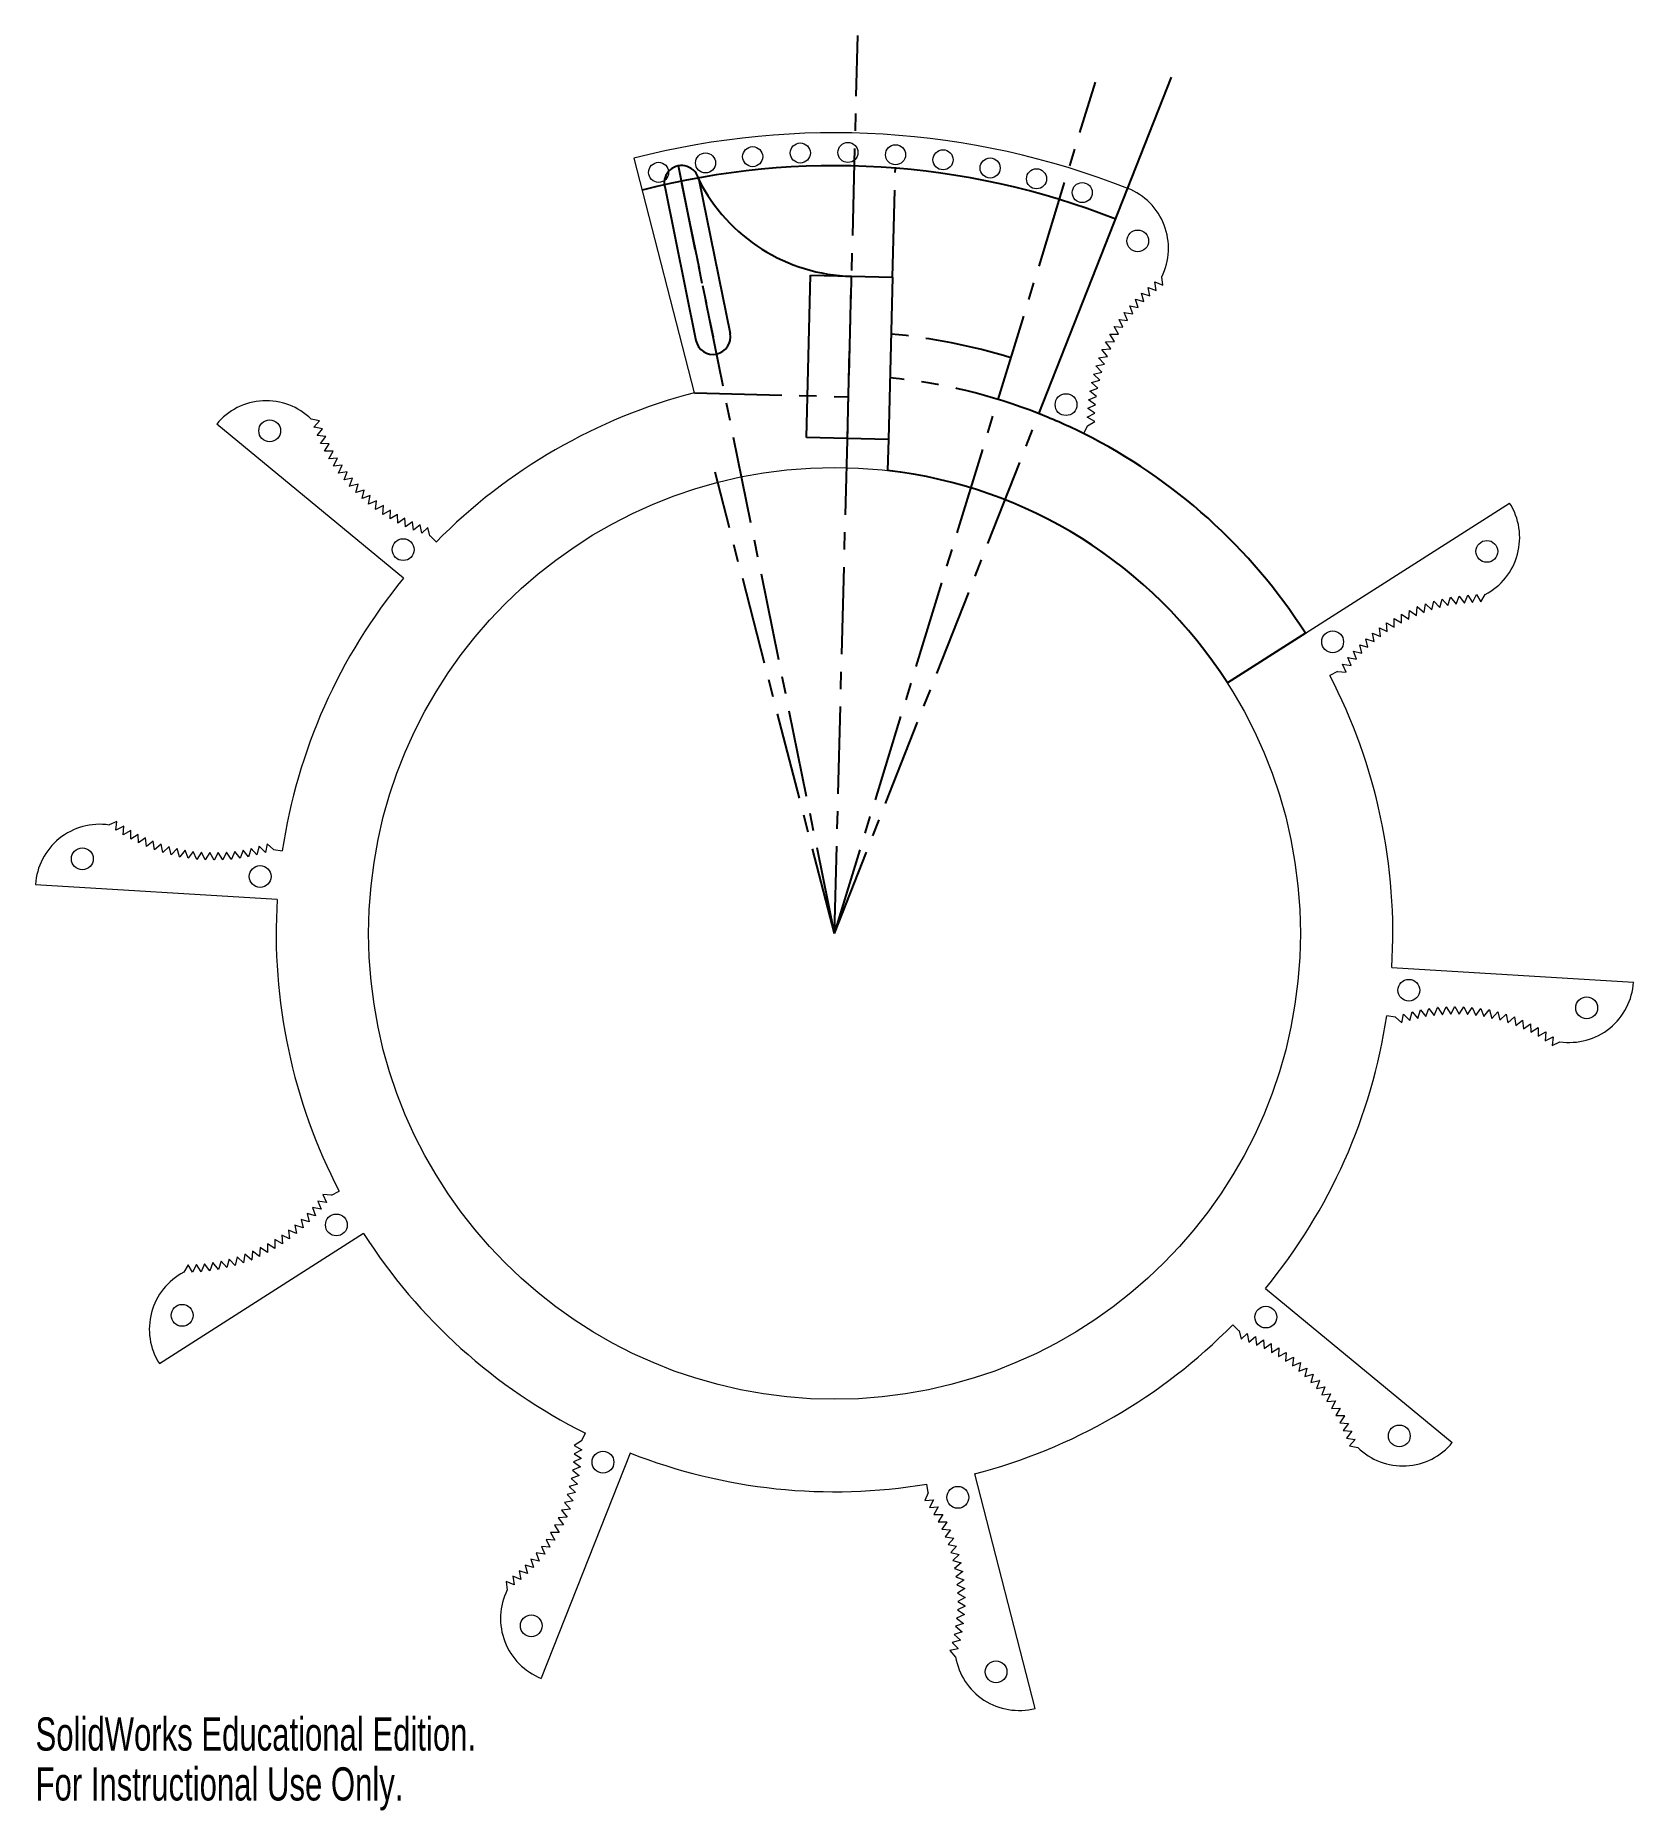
# Model space of a CAD drawing. Header units: inches. Extents: x -4.6 to 4.6, y -5 to 5.1.
import ezdxf

# ---------------------------------------------------------------- set-up
doc = ezdxf.new("R2010")
doc.units = ezdxf.units.IN
doc.header["$MEASUREMENT"] = 0
doc.header["$PDSIZE"] = -1
doc.linetypes.add('CENTERX2', pattern=[0.8, 0.5, -0.1, 0.1, -0.1])
doc.styles.add('SLDTEXTSTYLE0', font='TXT', dxfattribs={"width": 0.7})

msp = doc.modelspace()

# ---------------------------------------------------------------- linework, layer by layer
at = {"color": 7, "linetype": 'CENTERX2'}
for p, q in [((0, 0), (0.134, 5.145)), ((0, 0), (1.495, 4.878)), ((0, 0), (-0.895, 4.398)), ((0.333, 3.76), (0.349, 4.385)), ((-0.876, 4.3), (-0.696, 3.418)), ((0.074, 2.836), (0.098, 3.766)), ((-0.802, 3.098), (0.08, 3.075)), ((0, 0), (1.172, 2.978)), ((0, 0), (-0.684, 2.642))]:
    msp.add_line(p, q, dxfattribs=at)
at = {"color": 7, "linetype": 'Continuous'}
for p, q in [((1.172, 2.978), (1.932, 4.907)), ((-0.973, 4.28), (-0.794, 3.398)), ((-0.778, 4.32), (-0.598, 3.438)), ((-0.161, 2.842), (-0.137, 3.772)), ((-0.137, 3.772), (0.333, 3.76)), ((0.333, 3.76), (0.309, 2.83)), ((0.309, 2.83), (-0.161, 2.842)), ((0.309, 2.83), (0.304, 2.653)), ((2.699, 1.72), (2.252, 1.435))]:
    msp.add_line(p, q, dxfattribs=at)
at = {"color": 7, "linetype": 'Continuous', "lineweight": 15}
for p, q in [((-0.802, 3.098), (-1.149, 4.442)), ((1.76, 3.669), (1.808, 3.653)), ((1.76, 3.669), (1.76, 3.669)), ((1.773, 3.621), (1.76, 3.669)), ((1.797, 3.702), (1.844, 3.684)), ((1.797, 3.702), (1.797, 3.702)), ((1.808, 3.653), (1.797, 3.702)), ((1.836, 3.734), (1.881, 3.714)), ((1.836, 3.734), (1.836, 3.733)), ((1.844, 3.684), (1.836, 3.733)), ((1.876, 3.763), (1.875, 3.763)), ((1.881, 3.714), (1.876, 3.763)), ((1.692, 3.597), (1.74, 3.586)), ((1.692, 3.597), (1.692, 3.597)), ((1.709, 3.55), (1.692, 3.597)), ((1.725, 3.634), (1.773, 3.621)), ((1.725, 3.634), (1.725, 3.633)), ((1.74, 3.586), (1.725, 3.633)), ((1.603, 3.477), (1.653, 3.474)), ((1.603, 3.477), (1.603, 3.477)), ((1.627, 3.433), (1.603, 3.477)), ((1.631, 3.518), (1.68, 3.513)), ((1.631, 3.518), (1.631, 3.518)), ((1.653, 3.474), (1.631, 3.518)), ((1.66, 3.558), (1.709, 3.55)), ((1.66, 3.558), (1.66, 3.558)), ((1.68, 3.513), (1.66, 3.558)), ((1.554, 3.39), (1.604, 3.392)), ((1.554, 3.39), (1.554, 3.39)), ((1.583, 3.349), (1.554, 3.39)), ((1.578, 3.434), (1.627, 3.433)), ((1.578, 3.434), (1.578, 3.434)), ((1.604, 3.392), (1.578, 3.434)), ((1.498, 3.252), (1.547, 3.261)), ((1.514, 3.299), (1.564, 3.306)), ((1.514, 3.299), (1.514, 3.299)), ((1.547, 3.261), (1.514, 3.299)), ((1.533, 3.345), (1.583, 3.349)), ((1.533, 3.345), (1.533, 3.345)), ((1.564, 3.306), (1.533, 3.345)), ((1.472, 3.156), (1.52, 3.17)), ((1.472, 3.156), (1.472, 3.156)), ((1.509, 3.124), (1.472, 3.156)), ((1.484, 3.205), (1.532, 3.216)), ((1.484, 3.205), (1.484, 3.204)), ((1.52, 3.17), (1.484, 3.204)), ((1.498, 3.252), (1.498, 3.252)), ((1.532, 3.216), (1.498, 3.252)), ((1.456, 3.058), (1.502, 3.077)), ((1.456, 3.058), (1.456, 3.058)), ((1.496, 3.029), (1.456, 3.058)), ((1.463, 3.107), (1.509, 3.124)), ((1.463, 3.107), (1.463, 3.107)), ((1.502, 3.077), (1.463, 3.107)), ((1.449, 2.959), (1.493, 2.982)), ((1.492, 2.934), (1.449, 2.959)), ((1.449, 2.959), (1.449, 2.959)), ((1.451, 3.009), (1.496, 3.029)), ((1.451, 3.009), (1.451, 3.008)), ((1.493, 2.982), (1.451, 3.008)), ((-2.47, 2.035), (-3.541, 2.918)), ((-2.999, 2.947), (-2.999, 2.946)), ((-2.951, 2.937), (-2.999, 2.947)), ((-2.984, 2.9), (-2.951, 2.937)), ((-2.984, 2.9), (-2.983, 2.9)), ((-2.934, 2.892), (-2.983, 2.9)), ((-2.965, 2.853), (-2.934, 2.892)), ((-2.965, 2.853), (-2.965, 2.853)), ((-2.916, 2.848), (-2.965, 2.853)), ((1.45, 2.909), (1.427, 2.864)), ((1.45, 2.909), (1.492, 2.934)), ((-2.945, 2.808), (-2.916, 2.848)), ((-2.945, 2.808), (-2.945, 2.808)), ((-2.896, 2.805), (-2.945, 2.808)), ((-2.923, 2.764), (-2.896, 2.805)), ((-2.923, 2.764), (-2.923, 2.763)), ((-2.873, 2.763), (-2.923, 2.763)), ((-2.898, 2.72), (-2.873, 2.763)), ((-2.848, 2.723), (-2.898, 2.72)), ((-2.898, 2.72), (-2.898, 2.72)), ((-2.871, 2.679), (-2.848, 2.723)), ((-2.822, 2.683), (-2.871, 2.678)), ((-2.871, 2.679), (-2.871, 2.678)), ((-2.842, 2.638), (-2.822, 2.683)), ((-2.793, 2.645), (-2.842, 2.638)), ((-2.811, 2.599), (-2.793, 2.645)), ((-2.842, 2.638), (-2.842, 2.638)), ((-2.763, 2.609), (-2.811, 2.599)), ((-2.811, 2.599), (-2.811, 2.599)), ((-2.779, 2.562), (-2.763, 2.609)), ((-2.779, 2.562), (-2.778, 2.562)), ((-2.73, 2.574), (-2.778, 2.562)), ((-2.744, 2.526), (-2.73, 2.574)), ((-2.696, 2.54), (-2.744, 2.526)), ((-2.744, 2.526), (-2.744, 2.526)), ((-2.708, 2.492), (-2.696, 2.54)), ((-2.661, 2.509), (-2.708, 2.492)), ((-2.708, 2.492), (-2.708, 2.492)), ((-2.67, 2.46), (-2.661, 2.509)), ((-2.624, 2.479), (-2.67, 2.46)), ((-2.67, 2.46), (-2.67, 2.46)), ((-2.63, 2.43), (-2.624, 2.479)), ((-2.585, 2.451), (-2.63, 2.429)), ((-2.589, 2.401), (-2.585, 2.451)), ((2.699, 1.72), (3.869, 2.466)), ((-2.63, 2.43), (-2.63, 2.429)), ((-2.545, 2.425), (-2.589, 2.401)), ((-2.589, 2.401), (-2.589, 2.401)), ((-2.547, 2.375), (-2.545, 2.425)), ((-2.504, 2.401), (-2.547, 2.375)), ((-2.547, 2.375), (-2.547, 2.375)), ((-2.503, 2.351), (-2.504, 2.401)), ((-2.462, 2.379), (-2.503, 2.351)), ((-2.503, 2.351), (-2.503, 2.351)), ((-2.459, 2.329), (-2.462, 2.379)), ((-2.419, 2.359), (-2.459, 2.329)), ((-2.413, 2.31), (-2.419, 2.359)), ((-2.375, 2.342), (-2.413, 2.31)), ((-2.366, 2.293), (-2.375, 2.342)), ((-2.459, 2.329), (-2.459, 2.329)), ((-2.413, 2.31), (-2.413, 2.31)), ((-2.33, 2.326), (-2.366, 2.293)), ((-2.366, 2.293), (-2.366, 2.293)), ((-2.319, 2.278), (-2.33, 2.326)), ((-2.318, 2.278), (-2.283, 2.243)), ((3.563, 1.887), (3.58, 1.933)), ((3.581, 1.933), (3.58, 1.933)), ((3.581, 1.933), (3.61, 1.893)), ((3.61, 1.893), (3.63, 1.939)), ((3.63, 1.939), (3.657, 1.897)), ((3.63, 1.939), (3.63, 1.939)), ((3.657, 1.897), (3.68, 1.941)), ((3.68, 1.941), (3.705, 1.899)), ((3.68, 1.941), (3.68, 1.941)), ((3.705, 1.899), (3.729, 1.942)), ((3.729, 1.942), (3.729, 1.942)), ((3.291, 1.801), (3.295, 1.851)), ((3.295, 1.851), (3.335, 1.821)), ((3.295, 1.851), (3.295, 1.851)), ((3.335, 1.821), (3.34, 1.871)), ((3.341, 1.871), (3.34, 1.871)), ((3.341, 1.871), (3.379, 1.839)), ((3.379, 1.839), (3.387, 1.888)), ((3.387, 1.888), (3.424, 1.854)), ((3.387, 1.888), (3.387, 1.888)), ((3.424, 1.854), (3.435, 1.903)), ((3.435, 1.903), (3.47, 1.868)), ((3.435, 1.903), (3.435, 1.903)), ((3.47, 1.868), (3.483, 1.915)), ((3.483, 1.915), (3.516, 1.878)), ((3.483, 1.915), (3.483, 1.915)), ((3.516, 1.878), (3.531, 1.926)), ((3.531, 1.926), (3.563, 1.887)), ((3.531, 1.926), (3.531, 1.926)), ((3.123, 1.751), (3.168, 1.729)), ((3.123, 1.751), (3.123, 1.751)), ((3.13, 1.701), (3.123, 1.751)), ((3.164, 1.779), (3.208, 1.755)), ((3.164, 1.779), (3.164, 1.779)), ((3.168, 1.729), (3.164, 1.779)), ((3.207, 1.805), (3.249, 1.779)), ((3.207, 1.805), (3.207, 1.805)), ((3.208, 1.755), (3.207, 1.805)), ((3.249, 1.779), (3.25, 1.829)), ((3.25, 1.829), (3.291, 1.801)), ((3.25, 1.829), (3.25, 1.829)), ((3.01, 1.654), (3.057, 1.64)), ((3.01, 1.654), (3.01, 1.654)), ((3.023, 1.606), (3.01, 1.654)), ((3.046, 1.688), (3.093, 1.672)), ((3.046, 1.688), (3.046, 1.688)), ((3.057, 1.64), (3.046, 1.688)), ((3.084, 1.72), (3.13, 1.701)), ((3.084, 1.72), (3.084, 1.72)), ((3.093, 1.672), (3.084, 1.72)), ((2.912, 1.542), (2.961, 1.535)), ((2.912, 1.542), (2.912, 1.542)), ((2.932, 1.497), (2.912, 1.542)), ((2.942, 1.581), (2.991, 1.571)), ((2.942, 1.581), (2.942, 1.581)), ((2.961, 1.535), (2.942, 1.581)), ((2.975, 1.618), (3.023, 1.606)), ((2.975, 1.618), (2.975, 1.618)), ((2.991, 1.571), (2.975, 1.618)), ((2.883, 1.501), (2.838, 1.478)), ((2.883, 1.501), (2.932, 1.497)), ((-4.113, 0.642), (-4.158, 0.621)), ((-4.158, 0.621), (-4.158, 0.621)), ((-4.118, 0.592), (-4.113, 0.642)), ((-4.074, 0.615), (-4.118, 0.592)), ((-4.076, 0.565), (-4.074, 0.615)), ((-4.118, 0.592), (-4.118, 0.592)), ((-4.033, 0.59), (-4.076, 0.565)), ((-4.076, 0.565), (-4.076, 0.565)), ((-4.033, 0.541), (-4.033, 0.59)), ((-3.991, 0.567), (-4.033, 0.54)), ((-4.033, 0.541), (-4.033, 0.54)), ((-3.989, 0.518), (-3.991, 0.567)), ((-3.948, 0.547), (-3.989, 0.518)), ((-3.989, 0.518), (-3.989, 0.518)), ((-3.943, 0.498), (-3.948, 0.547)), ((-3.905, 0.528), (-3.943, 0.497)), ((-3.897, 0.479), (-3.905, 0.528)), ((-3.86, 0.512), (-3.897, 0.479)), ((-3.85, 0.464), (-3.86, 0.512)), ((-3.252, 0.513), (-3.262, 0.464)), ((-3.215, 0.48), (-3.252, 0.513)), ((-3.943, 0.498), (-3.943, 0.497)), ((-3.897, 0.479), (-3.897, 0.479)), ((-3.814, 0.498), (-3.85, 0.464)), ((-3.85, 0.464), (-3.85, 0.464)), ((-3.802, 0.45), (-3.814, 0.498)), ((-3.768, 0.487), (-3.802, 0.45)), ((-3.802, 0.45), (-3.802, 0.45)), ((-3.754, 0.439), (-3.768, 0.487)), ((-3.754, 0.439), (-3.753, 0.439)), ((-3.722, 0.477), (-3.753, 0.439)), ((-3.705, 0.431), (-3.722, 0.477)), ((-3.705, 0.431), (-3.704, 0.431)), ((-3.675, 0.47), (-3.704, 0.431)), ((-3.655, 0.424), (-3.675, 0.47)), ((-3.627, 0.465), (-3.655, 0.424)), ((-3.655, 0.424), (-3.655, 0.424)), ((-3.606, 0.421), (-3.627, 0.465)), ((-3.58, 0.463), (-3.606, 0.421)), ((-3.606, 0.421), (-3.606, 0.421)), ((-3.556, 0.42), (-3.58, 0.463)), ((-3.532, 0.463), (-3.556, 0.42)), ((-3.556, 0.42), (-3.556, 0.42)), ((-3.506, 0.421), (-3.532, 0.463)), ((-3.485, 0.466), (-3.506, 0.421)), ((-3.506, 0.421), (-3.506, 0.421)), ((-3.457, 0.425), (-3.485, 0.466)), ((-3.457, 0.425), (-3.456, 0.425)), ((-3.437, 0.47), (-3.456, 0.425)), ((-3.407, 0.431), (-3.437, 0.47)), ((-3.39, 0.477), (-3.407, 0.431)), ((-3.407, 0.431), (-3.407, 0.431)), ((-3.358, 0.439), (-3.39, 0.477)), ((-3.344, 0.487), (-3.358, 0.439)), ((-3.358, 0.439), (-3.358, 0.439)), ((-3.31, 0.45), (-3.344, 0.487)), ((-3.297, 0.499), (-3.31, 0.45)), ((-3.31, 0.45), (-3.31, 0.45)), ((-3.262, 0.464), (-3.297, 0.499)), ((-3.262, 0.464), (-3.262, 0.464)), ((-3.214, 0.48), (-3.165, 0.472)), ((-3.194, 0.195), (-4.579, 0.279)), ((3.194, -0.195), (4.579, -0.279)), ((3.214, -0.48), (3.165, -0.472)), ((3.215, -0.48), (3.252, -0.513)), ((3.252, -0.513), (3.262, -0.464)), ((3.262, -0.464), (3.297, -0.499)), ((3.262, -0.464), (3.262, -0.464)), ((3.297, -0.499), (3.31, -0.45)), ((3.31, -0.45), (3.344, -0.487)), ((3.31, -0.45), (3.31, -0.45)), ((3.344, -0.487), (3.358, -0.439)), ((3.358, -0.439), (3.39, -0.477)), ((3.358, -0.439), (3.358, -0.439)), ((3.39, -0.477), (3.407, -0.431)), ((3.407, -0.431), (3.437, -0.47)), ((3.407, -0.431), (3.407, -0.431)), ((3.437, -0.47), (3.456, -0.425)), ((3.457, -0.425), (3.456, -0.425)), ((3.457, -0.425), (3.485, -0.466)), ((3.485, -0.466), (3.506, -0.421)), ((3.506, -0.421), (3.532, -0.463)), ((3.506, -0.421), (3.506, -0.421)), ((3.532, -0.463), (3.556, -0.42)), ((3.556, -0.42), (3.556, -0.42)), ((3.556, -0.42), (3.58, -0.463)), ((3.58, -0.463), (3.606, -0.421)), ((3.606, -0.421), (3.627, -0.465)), ((3.606, -0.421), (3.606, -0.421)), ((3.627, -0.465), (3.655, -0.424)), ((3.655, -0.424), (3.675, -0.47)), ((3.655, -0.424), (3.655, -0.424)), ((3.675, -0.47), (3.704, -0.431)), ((3.705, -0.431), (3.704, -0.431)), ((3.705, -0.431), (3.722, -0.477)), ((3.722, -0.477), (3.753, -0.439)), ((3.754, -0.439), (3.753, -0.439)), ((3.754, -0.439), (3.768, -0.487)), ((3.768, -0.487), (3.802, -0.45)), ((3.802, -0.45), (3.814, -0.498)), ((3.802, -0.45), (3.802, -0.45)), ((3.814, -0.498), (3.85, -0.464)), ((3.85, -0.464), (3.85, -0.464)), ((3.85, -0.464), (3.86, -0.512)), ((3.86, -0.512), (3.897, -0.479)), ((3.897, -0.479), (3.905, -0.528)), ((3.897, -0.479), (3.897, -0.479)), ((3.905, -0.528), (3.943, -0.497)), ((3.943, -0.498), (3.943, -0.497)), ((3.943, -0.498), (3.948, -0.547)), ((3.948, -0.547), (3.989, -0.518)), ((3.989, -0.518), (3.991, -0.567)), ((3.989, -0.518), (3.989, -0.518)), ((3.991, -0.567), (4.033, -0.54)), ((4.033, -0.541), (4.033, -0.54)), ((4.033, -0.541), (4.033, -0.59)), ((4.033, -0.59), (4.076, -0.565)), ((4.076, -0.565), (4.074, -0.615)), ((4.074, -0.615), (4.118, -0.592)), ((4.076, -0.565), (4.076, -0.565)), ((4.118, -0.592), (4.113, -0.642)), ((4.118, -0.592), (4.118, -0.592)), ((4.113, -0.642), (4.158, -0.621)), ((4.158, -0.621), (4.158, -0.621)), ((-2.932, -1.497), (-2.912, -1.542)), ((-2.883, -1.501), (-2.932, -1.497)), ((-2.883, -1.501), (-2.838, -1.478)), ((-3.023, -1.606), (-3.01, -1.654)), ((-2.975, -1.618), (-3.023, -1.606)), ((-2.991, -1.571), (-2.975, -1.618)), ((-2.942, -1.581), (-2.991, -1.571)), ((-2.975, -1.618), (-2.975, -1.618)), ((-2.961, -1.535), (-2.942, -1.581)), ((-2.912, -1.542), (-2.961, -1.535)), ((-2.942, -1.581), (-2.942, -1.581)), ((-2.912, -1.542), (-2.912, -1.542)), ((-2.699, -1.72), (-3.869, -2.466)), ((-3.13, -1.701), (-3.123, -1.751)), ((-3.084, -1.72), (-3.13, -1.701)), ((-3.093, -1.672), (-3.084, -1.72)), ((-3.046, -1.688), (-3.093, -1.672)), ((-3.084, -1.72), (-3.084, -1.72)), ((-3.057, -1.64), (-3.046, -1.688)), ((-3.01, -1.654), (-3.057, -1.64)), ((-3.046, -1.688), (-3.046, -1.688)), ((-3.01, -1.654), (-3.01, -1.654)), ((-3.335, -1.821), (-3.34, -1.871)), ((-3.295, -1.851), (-3.335, -1.821)), ((-3.291, -1.801), (-3.295, -1.851)), ((-3.25, -1.829), (-3.291, -1.801)), ((-3.249, -1.779), (-3.25, -1.829)), ((-3.25, -1.829), (-3.25, -1.829)), ((-3.207, -1.805), (-3.249, -1.779)), ((-3.208, -1.755), (-3.207, -1.805)), ((-3.164, -1.779), (-3.208, -1.755)), ((-3.207, -1.805), (-3.207, -1.805)), ((-3.168, -1.729), (-3.164, -1.779)), ((-3.123, -1.751), (-3.168, -1.729)), ((-3.164, -1.779), (-3.164, -1.779)), ((-3.123, -1.751), (-3.123, -1.751)), ((-3.705, -1.899), (-3.729, -1.942)), ((-3.68, -1.941), (-3.705, -1.899)), ((-3.657, -1.897), (-3.68, -1.941)), ((-3.63, -1.939), (-3.657, -1.897)), ((-3.61, -1.893), (-3.63, -1.939)), ((-3.581, -1.933), (-3.61, -1.893)), ((-3.563, -1.887), (-3.58, -1.933)), ((-3.531, -1.926), (-3.563, -1.887)), ((-3.516, -1.878), (-3.531, -1.926)), ((-3.531, -1.926), (-3.531, -1.926)), ((-3.483, -1.915), (-3.516, -1.878)), ((-3.47, -1.868), (-3.483, -1.915)), ((-3.483, -1.915), (-3.483, -1.915)), ((-3.435, -1.903), (-3.47, -1.868)), ((-3.424, -1.854), (-3.435, -1.903)), ((-3.435, -1.903), (-3.435, -1.903)), ((-3.387, -1.888), (-3.424, -1.854)), ((-3.379, -1.839), (-3.387, -1.888)), ((-3.387, -1.888), (-3.387, -1.888)), ((-3.341, -1.871), (-3.379, -1.839)), ((-3.341, -1.871), (-3.34, -1.871)), ((-3.295, -1.851), (-3.295, -1.851)), ((-3.729, -1.942), (-3.729, -1.942)), ((-3.68, -1.941), (-3.68, -1.941)), ((-3.63, -1.939), (-3.63, -1.939)), ((-3.581, -1.933), (-3.58, -1.933)), ((2.47, -2.035), (3.541, -2.918)), ((2.318, -2.278), (2.283, -2.243)), ((2.319, -2.278), (2.33, -2.326)), ((2.33, -2.326), (2.366, -2.293)), ((2.366, -2.293), (2.375, -2.342)), ((2.366, -2.293), (2.366, -2.293)), ((2.375, -2.342), (2.413, -2.31)), ((2.413, -2.31), (2.419, -2.359)), ((2.413, -2.31), (2.413, -2.31)), ((2.419, -2.359), (2.459, -2.329)), ((2.459, -2.329), (2.462, -2.379)), ((2.459, -2.329), (2.459, -2.329)), ((2.462, -2.379), (2.503, -2.351)), ((2.503, -2.351), (2.504, -2.401)), ((2.503, -2.351), (2.503, -2.351)), ((2.504, -2.401), (2.547, -2.375)), ((2.547, -2.375), (2.545, -2.425)), ((2.545, -2.425), (2.589, -2.401)), ((2.547, -2.375), (2.547, -2.375)), ((2.589, -2.401), (2.585, -2.451)), ((2.585, -2.451), (2.63, -2.429)), ((2.589, -2.401), (2.589, -2.401)), ((2.63, -2.43), (2.624, -2.479)), ((2.63, -2.43), (2.63, -2.429)), ((2.624, -2.479), (2.67, -2.46)), ((2.67, -2.46), (2.661, -2.509)), ((2.661, -2.509), (2.708, -2.492)), ((2.67, -2.46), (2.67, -2.46)), ((2.708, -2.492), (2.696, -2.54)), ((2.696, -2.54), (2.744, -2.526)), ((2.708, -2.492), (2.708, -2.492)), ((2.744, -2.526), (2.73, -2.574)), ((2.744, -2.526), (2.744, -2.526)), ((2.73, -2.574), (2.778, -2.562)), ((2.779, -2.562), (2.763, -2.609)), ((2.763, -2.609), (2.811, -2.599)), ((2.779, -2.562), (2.778, -2.562)), ((2.811, -2.599), (2.793, -2.645)), ((2.793, -2.645), (2.842, -2.638)), ((2.811, -2.599), (2.811, -2.599)), ((2.842, -2.638), (2.822, -2.683)), ((2.842, -2.638), (2.842, -2.638)), ((2.822, -2.683), (2.871, -2.678)), ((2.871, -2.679), (2.848, -2.723)), ((2.848, -2.723), (2.898, -2.72)), ((2.871, -2.679), (2.871, -2.678)), ((2.898, -2.72), (2.873, -2.763)), ((2.898, -2.72), (2.898, -2.72)), ((2.873, -2.763), (2.923, -2.763)), ((2.923, -2.764), (2.896, -2.805)), ((2.896, -2.805), (2.945, -2.808)), ((2.945, -2.808), (2.916, -2.848)), ((2.916, -2.848), (2.965, -2.853)), ((2.923, -2.764), (2.923, -2.763)), ((2.945, -2.808), (2.945, -2.808)), ((-1.45, -2.909), (-1.492, -2.934)), ((-1.492, -2.934), (-1.449, -2.959)), ((-1.45, -2.909), (-1.427, -2.864)), ((2.965, -2.853), (2.934, -2.892)), ((2.934, -2.892), (2.983, -2.9)), ((2.984, -2.9), (2.951, -2.937)), ((2.951, -2.937), (2.999, -2.947)), ((2.965, -2.853), (2.965, -2.853)), ((2.984, -2.9), (2.983, -2.9)), ((2.999, -2.947), (2.999, -2.946)), ((-1.172, -2.978), (-1.681, -4.269)), ((-1.451, -3.009), (-1.496, -3.029)), ((-1.496, -3.029), (-1.456, -3.058)), ((-1.449, -2.959), (-1.493, -2.982)), ((-1.493, -2.982), (-1.451, -3.008)), ((-1.451, -3.009), (-1.451, -3.008)), ((-1.449, -2.959), (-1.449, -2.959)), ((-1.463, -3.107), (-1.509, -3.124)), ((-1.509, -3.124), (-1.472, -3.156)), ((-1.456, -3.058), (-1.502, -3.077)), ((-1.502, -3.077), (-1.463, -3.107)), ((-1.463, -3.107), (-1.463, -3.107)), ((-1.456, -3.058), (-1.456, -3.058)), ((0.802, -3.098), (1.149, -4.442)), ((-1.498, -3.252), (-1.547, -3.261)), ((-1.484, -3.205), (-1.532, -3.216)), ((-1.532, -3.216), (-1.498, -3.252)), ((-1.472, -3.156), (-1.52, -3.17)), ((-1.52, -3.17), (-1.484, -3.204)), ((-1.498, -3.252), (-1.498, -3.252)), ((-1.484, -3.205), (-1.484, -3.204)), ((-1.472, -3.156), (-1.472, -3.156)), ((0.537, -3.206), (0.517, -3.251)), ((0.517, -3.251), (0.567, -3.246)), ((0.537, -3.205), (0.529, -3.156)), ((0.567, -3.246), (0.545, -3.29)), ((0.567, -3.246), (0.567, -3.246)), ((-1.533, -3.345), (-1.583, -3.349)), ((-1.583, -3.349), (-1.554, -3.39)), ((-1.514, -3.299), (-1.564, -3.306)), ((-1.564, -3.306), (-1.533, -3.345)), ((-1.547, -3.261), (-1.514, -3.299)), ((-1.533, -3.345), (-1.533, -3.345)), ((-1.514, -3.299), (-1.514, -3.299)), ((0.545, -3.29), (0.594, -3.287)), ((0.594, -3.287), (0.57, -3.33)), ((0.57, -3.33), (0.62, -3.33)), ((0.594, -3.287), (0.594, -3.287)), ((0.62, -3.33), (0.594, -3.372)), ((0.62, -3.33), (0.62, -3.33)), ((-1.627, -3.433), (-1.603, -3.477)), ((-1.578, -3.434), (-1.627, -3.433)), ((-1.554, -3.39), (-1.604, -3.392)), ((-1.604, -3.392), (-1.578, -3.434)), ((-1.578, -3.434), (-1.578, -3.434)), ((-1.554, -3.39), (-1.554, -3.39)), ((0.594, -3.372), (0.643, -3.373)), ((0.643, -3.374), (0.615, -3.414)), ((0.615, -3.414), (0.664, -3.419)), ((0.664, -3.419), (0.634, -3.458)), ((0.634, -3.458), (0.683, -3.465)), ((0.643, -3.374), (0.643, -3.373)), ((0.664, -3.419), (0.664, -3.419)), ((-1.709, -3.55), (-1.692, -3.597)), ((-1.66, -3.558), (-1.709, -3.55)), ((-1.68, -3.513), (-1.66, -3.558)), ((-1.631, -3.518), (-1.68, -3.513)), ((-1.66, -3.558), (-1.66, -3.558)), ((-1.653, -3.474), (-1.631, -3.518)), ((-1.603, -3.477), (-1.653, -3.474)), ((-1.631, -3.518), (-1.631, -3.518)), ((-1.603, -3.477), (-1.603, -3.477)), ((0.683, -3.465), (0.651, -3.502)), ((0.651, -3.502), (0.7, -3.511)), ((0.7, -3.512), (0.666, -3.548)), ((0.666, -3.548), (0.714, -3.559)), ((0.714, -3.559), (0.678, -3.594)), ((0.683, -3.465), (0.683, -3.465)), ((0.7, -3.512), (0.7, -3.511)), ((0.714, -3.559), (0.714, -3.559)), ((-1.808, -3.653), (-1.797, -3.702)), ((-1.76, -3.669), (-1.808, -3.653)), ((-1.773, -3.621), (-1.76, -3.669)), ((-1.725, -3.634), (-1.773, -3.621)), ((-1.74, -3.586), (-1.725, -3.633)), ((-1.692, -3.597), (-1.74, -3.586)), ((-1.725, -3.634), (-1.725, -3.633)), ((-1.692, -3.597), (-1.692, -3.597)), ((0.678, -3.594), (0.726, -3.607)), ((0.726, -3.607), (0.688, -3.64)), ((0.688, -3.64), (0.735, -3.656)), ((0.735, -3.656), (0.696, -3.687)), ((0.726, -3.607), (0.726, -3.607)), ((0.735, -3.656), (0.735, -3.656)), ((-1.881, -3.714), (-1.876, -3.763)), ((-1.836, -3.734), (-1.881, -3.714)), ((-1.876, -3.763), (-1.875, -3.763)), ((-1.844, -3.684), (-1.836, -3.733)), ((-1.797, -3.702), (-1.844, -3.684)), ((-1.836, -3.734), (-1.836, -3.733)), ((-1.797, -3.702), (-1.797, -3.702)), ((-1.76, -3.669), (-1.76, -3.669)), ((0.696, -3.687), (0.742, -3.705)), ((0.742, -3.706), (0.702, -3.734)), ((0.702, -3.734), (0.747, -3.755)), ((0.747, -3.755), (0.705, -3.782)), ((0.742, -3.706), (0.742, -3.705)), ((0.747, -3.755), (0.747, -3.755)), ((0.748, -3.855), (0.704, -3.877)), ((0.705, -3.782), (0.749, -3.805)), ((0.749, -3.805), (0.706, -3.829)), ((0.706, -3.829), (0.748, -3.854)), ((0.748, -3.855), (0.748, -3.854)), ((0.749, -3.805), (0.749, -3.805)), ((0.74, -3.954), (0.694, -3.971)), ((0.745, -3.904), (0.7, -3.924)), ((0.7, -3.924), (0.74, -3.954)), ((0.704, -3.877), (0.745, -3.904)), ((0.74, -3.954), (0.74, -3.954)), ((0.745, -3.904), (0.745, -3.904)), ((0.722, -4.051), (0.674, -4.064)), ((0.674, -4.064), (0.709, -4.099)), ((0.732, -4.003), (0.685, -4.018)), ((0.685, -4.018), (0.722, -4.051)), ((0.694, -3.971), (0.732, -4.003)), ((0.722, -4.051), (0.722, -4.051)), ((0.732, -4.003), (0.732, -4.003)), ((0.709, -4.1), (0.661, -4.11)), ((0.661, -4.11), (0.694, -4.147)), ((0.694, -4.147), (0.695, -4.146)), ((0.709, -4.1), (0.709, -4.099))]:
    msp.add_line(p, q, dxfattribs=at)
at = {"color": 7, "linetype": 'Continuous', "lineweight": 15, "flags": 128}
for points in [[(1.45, 2.909), (1.45, 2.909), (1.45, 2.909), (1.45, 2.909), (1.45, 2.909), (1.45, 2.909), (1.45, 2.909), (1.45, 2.909), (1.45, 2.909)], [(-2.319, 2.278), (-2.319, 2.278), (-2.319, 2.278), (-2.319, 2.278), (-2.319, 2.278), (-2.319, 2.278), (-2.319, 2.278), (-2.319, 2.278), (-2.318, 2.278)], [(2.883, 1.501), (2.883, 1.501), (2.883, 1.501), (2.883, 1.501), (2.883, 1.501), (2.883, 1.501), (2.883, 1.501), (2.883, 1.501), (2.883, 1.501)], [(-3.215, 0.48), (-3.215, 0.48), (-3.215, 0.48), (-3.215, 0.48), (-3.215, 0.48), (-3.215, 0.48), (-3.215, 0.48), (-3.214, 0.48), (-3.214, 0.48)], [(3.215, -0.48), (3.215, -0.48), (3.215, -0.48), (3.215, -0.48), (3.215, -0.48), (3.215, -0.48), (3.215, -0.48), (3.214, -0.48), (3.214, -0.48)], [(-2.883, -1.501), (-2.883, -1.501), (-2.883, -1.501), (-2.883, -1.501), (-2.883, -1.501), (-2.883, -1.501), (-2.883, -1.501), (-2.883, -1.501), (-2.883, -1.501)], [(2.319, -2.278), (2.319, -2.278), (2.319, -2.278), (2.319, -2.278), (2.319, -2.278), (2.319, -2.278), (2.319, -2.278), (2.319, -2.278), (2.318, -2.278)], [(-1.45, -2.909), (-1.45, -2.909), (-1.45, -2.909), (-1.45, -2.909), (-1.45, -2.909), (-1.45, -2.909), (-1.45, -2.909), (-1.45, -2.909), (-1.45, -2.909)], [(0.537, -3.206), (0.537, -3.206), (0.537, -3.206), (0.537, -3.206), (0.537, -3.206), (0.537, -3.205), (0.537, -3.205), (0.537, -3.205), (0.537, -3.205)]]:
    msp.add_lwpolyline(points, dxfattribs=at)
at = {"color": 7, "linetype": 'Continuous', "lineweight": 15}
for centre, radius in [((-0.469, 4.451), 0.0575), ((-0.196, 4.472), 0.0575), ((0.077, 4.475), 0.0575), ((0.35, 4.462), 0.0575), ((0.622, 4.433), 0.0575), ((-1.008, 4.361), 0.0575), ((-0.739, 4.415), 0.0575), ((0.892, 4.386), 0.0575), ((1.158, 4.324), 0.0575), ((1.42, 4.245), 0.0575), ((1.738, 3.968), 0.0625), ((1.327, 3.03), 0.0625), ((-3.237, 2.88), 0.0625), ((0, 0), 2.67), ((-2.472, 2.199), 0.0625), ((3.739, 2.189), 0.0625), ((2.855, 1.671), 0.0625), ((-4.311, 0.427), 0.0625), ((-3.292, 0.326), 0.0625), ((3.292, -0.326), 0.0625), ((4.311, -0.427), 0.0625), ((-2.855, -1.671), 0.0625), ((-3.739, -2.189), 0.0625), ((2.472, -2.199), 0.0625), ((3.237, -2.88), 0.0625), ((-1.327, -3.03), 0.0625), ((0.707, -3.232), 0.0625), ((-1.738, -3.968), 0.0625), ((0.926, -4.232), 0.0625)]:
    msp.add_circle(centre, radius, dxfattribs=at)
for centre, radius, start, end in [((0, 0), 4.588, 68.5094, 104.5094), ((1.546, 3.927), 0.368, 333.5094, 68.5094), ((0, 0), 3.2, 104.5094, 135.5094), ((-3.257, 2.684), 0.368, 45.5094, 140.5094), ((0, 0), 3.2, 32.5094, 63.5094), ((3.559, 2.268), 0.368, 297.5094, 32.5094), ((0, 0), 3.2, 140.5094, 171.5094), ((0, 0), 3.2, 356.5094, 27.5094), ((-4.212, 0.257), 0.368, 81.5094, 176.5094), ((0, 0), 3.2, 176.5094, 207.5094), ((4.212, -0.257), 0.368, 261.5094, 356.5094), ((0, 0), 3.2, 320.5094, 351.5094), ((0, 0), 3.2, 212.5094, 243.5094), ((-3.559, -2.268), 0.368, 117.5094, 212.5094), ((0, 0), 3.2, 284.5094, 315.5094), ((3.257, -2.684), 0.368, 225.5094, 320.5094), ((0, 0), 3.2, 248.5094, 279.5094), ((-1.546, -3.927), 0.368, 153.5094, 248.5094), ((1.057, -4.085), 0.368, 189.5094, 284.5094)]:
    msp.add_arc(centre, radius, start, end, dxfattribs=at)
at = {"color": 7, "linetype": 'Continuous'}
for centre, radius, start, end in [((0, 0), 4.399, 68.5094, 104.5094), ((-0.876, 4.3), 0.1, 11.5094, 191.5094), ((0.124, 4.776), 1.011, 206.8544, 268.5094), ((-0.696, 3.418), 0.1, 191.5094, 11.5094), ((0, 0), 3.2, 63.5094, 68.5094), ((0, 0), 3.2, 32.5094, 63.5094), ((0, 0), 2.67, 32.5094, 83.46)]:
    msp.add_arc(centre, radius, start, end, dxfattribs=at)
at = {"color": 7, "linetype": 'CENTERX2'}
for radius, start, end in [(3.45, 72.9583, 84.6036), (3.2, 68.5094, 84.2979)]:
    msp.add_arc((0, 0), radius, start, end, dxfattribs=at)
at = {"color": 7, "linetype": 'Continuous'}
msp.add_point((-0.786, 3.859), dxfattribs=at)

# ---------------------------------------------------------------- texts
at = {"color": 7, "linetype": 'Continuous', "char_height": 0.1903, "attachment_point": 1, "style": 'SLDTEXTSTYLE0'}
for s, insert in [('SolidWorks Educational Edition.', (-4.579, -4.493)), ('For Instructional Use Only.', (-4.579, -4.779))]:
    msp.add_mtext(s, dxfattribs=dict(at, insert=insert))

doc.saveas('drawing.dxf')
